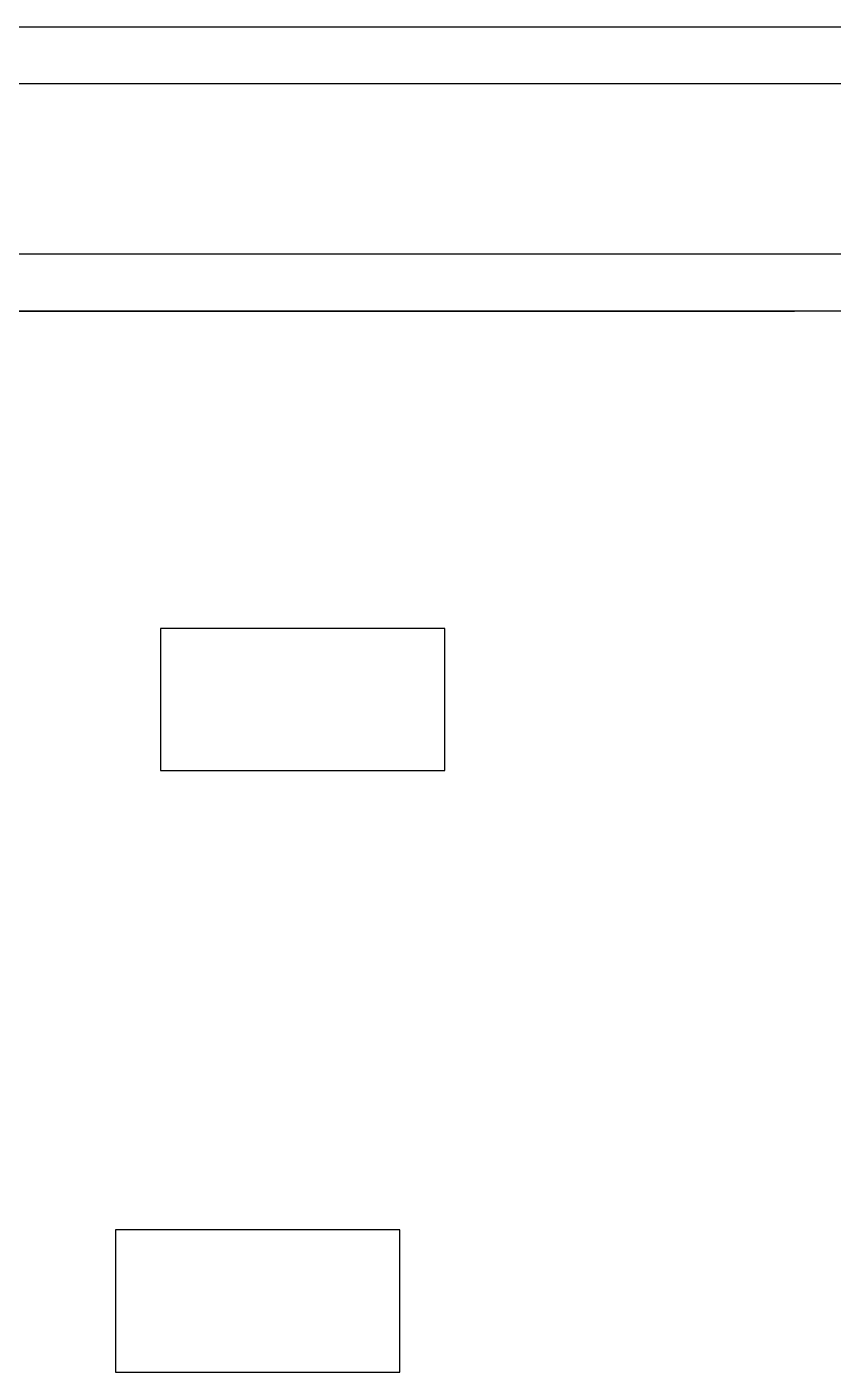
# Model space of a CAD drawing. Extents: x -19 to 297, y 0 to 420.
# Drawn here: x 133.17 to 140.26, y 216.44 to 228.27 of the extents above; entities that cross this region are included whole.
import ezdxf

# ---------------------------------------------------------------- set-up
doc = ezdxf.new("R2010")
doc.units = 0
doc.header["$MEASUREMENT"] = 0
doc.linetypes.add('K5LT_BASIC', pattern=[0])
doc.layers.add('Системный слой', color=7, linetype='Continuous')

# ---------------------------------------------------------------- blocks, each defined once
blk = doc.blocks.new('*U')
at = {"layer": 'Системный слой', "color": 5, "linetype": 'K5LT_BASIC'}
for p, q in [((136.842, 222.978), (134.342, 222.978)), ((134.342, 222.978), (134.342, 221.728)), ((136.842, 221.728), (136.842, 222.978)), ((134.342, 221.728), (136.842, 221.728)), ((136.445, 217.686), (133.945, 217.686)), ((133.945, 217.686), (133.945, 216.436)), ((136.445, 216.436), (136.445, 217.686)), ((133.945, 216.436), (136.445, 216.436))]:
    blk.add_line(p, q, dxfattribs=at)

msp = doc.modelspace()

# ---------------------------------------------------------------- linework, layer by layer
at = {"layer": 'Системный слой', "color": 5, "linetype": 'K5LT_BASIC'}
for p, q in [((120.592, 228.269), (145.696, 228.269)), ((145.196, 227.769), (121.092, 227.769)), ((145.196, 226.269), (121.092, 226.269)), ((155.917, 225.769), (124.416, 225.769)), ((132.417, 225.769), (139.917, 225.769))]:
    msp.add_line(p, q, dxfattribs=at)

# ---------------------------------------------------------------- block references
at = {"layer": 'Системный слой'}
msp.add_blockref('*U', (0, 0), dxfattribs=at)
msp.add_blockref('*U', (0, 0), dxfattribs=at)
msp.add_blockref('*U', (0, 0), dxfattribs=at)
msp.add_blockref('*U', (0, 0), dxfattribs=at)
msp.add_blockref('*U', (0, 0), dxfattribs=at)
msp.add_blockref('*U', (0, 0), dxfattribs=at)
msp.add_blockref('*U', (0, 0), dxfattribs=at)
msp.add_blockref('*U', (0, 0), dxfattribs=at)
msp.add_blockref('*U', (0, 0), dxfattribs=at)
msp.add_blockref('*U', (0, 0), dxfattribs=at)
msp.add_blockref('*U', (0, 0), dxfattribs=at)
msp.add_blockref('*U', (0, 0), dxfattribs=at)
msp.add_blockref('*U', (0, 0), dxfattribs=at)
msp.add_blockref('*U', (0, 0), dxfattribs=at)
msp.add_blockref('*U', (0, 0), dxfattribs=at)
msp.add_blockref('*U', (0, 0), dxfattribs=at)
msp.add_blockref('*U', (0, 0), dxfattribs=at)
msp.add_blockref('*U', (0, 0), dxfattribs=at)
msp.add_blockref('*U', (0, 0), dxfattribs=at)
msp.add_blockref('*U', (0, 0), dxfattribs=at)
msp.add_blockref('*U', (0, 0), dxfattribs=at)
msp.add_blockref('*U', (0, 0), dxfattribs=at)
msp.add_blockref('*U', (0, 0), dxfattribs=at)
msp.add_blockref('*U', (0, 0), dxfattribs=at)
msp.add_blockref('*U', (0, 0), dxfattribs=at)
msp.add_blockref('*U', (0, 0), dxfattribs=at)
msp.add_blockref('*U', (0, 0), dxfattribs=at)
msp.add_blockref('*U', (0, 0), dxfattribs=at)
msp.add_blockref('*U', (0, 0), dxfattribs=at)
msp.add_blockref('*U', (0, 0), dxfattribs=at)
msp.add_blockref('*U', (0, 0), dxfattribs=at)
msp.add_blockref('*U', (0, 0), dxfattribs=at)
msp.add_blockref('*U', (0, 0), dxfattribs=at)
msp.add_blockref('*U', (0, 0), dxfattribs=at)
msp.add_blockref('*U', (0, 0), dxfattribs=at)
msp.add_blockref('*U', (0, 0), dxfattribs=at)
msp.add_blockref('*U', (0, 0), dxfattribs=at)
msp.add_blockref('*U', (0, 0), dxfattribs=at)
msp.add_blockref('*U', (0, 0), dxfattribs=at)
msp.add_blockref('*U', (0, 0), dxfattribs=at)
msp.add_blockref('*U', (0, 0), dxfattribs=at)
msp.add_blockref('*U', (0, 0), dxfattribs=at)
msp.add_blockref('*U', (0, 0), dxfattribs=at)
msp.add_blockref('*U', (0, 0), dxfattribs=at)
msp.add_blockref('*U', (0, 0), dxfattribs=at)
msp.add_blockref('*U', (0, 0), dxfattribs=at)
msp.add_blockref('*U', (0, 0), dxfattribs=at)
msp.add_blockref('*U', (0, 0), dxfattribs=at)
msp.add_blockref('*U', (0, 0), dxfattribs=at)
msp.add_blockref('*U', (0, 0), dxfattribs=at)
msp.add_blockref('*U', (0, 0), dxfattribs=at)
msp.add_blockref('*U', (0, 0), dxfattribs=at)
msp.add_blockref('*U', (0, 0), dxfattribs=at)
msp.add_blockref('*U', (0, 0), dxfattribs=at)
msp.add_blockref('*U', (0, 0), dxfattribs=at)
msp.add_blockref('*U', (0, 0), dxfattribs=at)
msp.add_blockref('*U', (0, 0), dxfattribs=at)
msp.add_blockref('*U', (0, 0), dxfattribs=at)
msp.add_blockref('*U', (0, 0), dxfattribs=at)
msp.add_blockref('*U', (0, 0), dxfattribs=at)
msp.add_blockref('*U', (0, 0), dxfattribs=at)
msp.add_blockref('*U', (0, 0), dxfattribs=at)
msp.add_blockref('*U', (0, 0), dxfattribs=at)
msp.add_blockref('*U', (0, 0), dxfattribs=at)
msp.add_blockref('*U', (0, 0), dxfattribs=at)
msp.add_blockref('*U', (0, 0), dxfattribs=at)
msp.add_blockref('*U', (0, 0), dxfattribs=at)
msp.add_blockref('*U', (0, 0), dxfattribs=at)
msp.add_blockref('*U', (0, 0), dxfattribs=at)
msp.add_blockref('*U', (0, 0), dxfattribs=at)
msp.add_blockref('*U', (0, 0), dxfattribs=at)
msp.add_blockref('*U', (0, 0), dxfattribs=at)
msp.add_blockref('*U', (0, 0), dxfattribs=at)
msp.add_blockref('*U', (0, 0), dxfattribs=at)
msp.add_blockref('*U', (0, 0), dxfattribs=at)
msp.add_blockref('*U', (0, 0), dxfattribs=at)
msp.add_blockref('*U', (0, 0), dxfattribs=at)
msp.add_blockref('*U', (0, 0), dxfattribs=at)
msp.add_blockref('*U', (0, 0), dxfattribs=at)
msp.add_blockref('*U', (0, 0), dxfattribs=at)
msp.add_blockref('*U', (0, 0), dxfattribs=at)
msp.add_blockref('*U', (0, 0), dxfattribs=at)
msp.add_blockref('*U', (0, 0), dxfattribs=at)
msp.add_blockref('*U', (0, 0), dxfattribs=at)
msp.add_blockref('*U', (0, 0), dxfattribs=at)
msp.add_blockref('*U', (0, 0), dxfattribs=at)
msp.add_blockref('*U', (0, 0), dxfattribs=at)
msp.add_blockref('*U', (0, 0), dxfattribs=at)
msp.add_blockref('*U', (0, 0), dxfattribs=at)
msp.add_blockref('*U', (0, 0), dxfattribs=at)
msp.add_blockref('*U', (0, 0), dxfattribs=at)
msp.add_blockref('*U', (0, 0), dxfattribs=at)
msp.add_blockref('*U', (0, 0), dxfattribs=at)
msp.add_blockref('*U', (0, 0), dxfattribs=at)
msp.add_blockref('*U', (0, 0), dxfattribs=at)
msp.add_blockref('*U', (0, 0), dxfattribs=at)
msp.add_blockref('*U', (0, 0), dxfattribs=at)
msp.add_blockref('*U', (0, 0), dxfattribs=at)
msp.add_blockref('*U', (0, 0), dxfattribs=at)
msp.add_blockref('*U', (0, 0), dxfattribs=at)
msp.add_blockref('*U', (0, 0), dxfattribs=at)
msp.add_blockref('*U', (0, 0), dxfattribs=at)
msp.add_blockref('*U', (0, 0), dxfattribs=at)
msp.add_blockref('*U', (0, 0), dxfattribs=at)
msp.add_blockref('*U', (0, 0), dxfattribs=at)
msp.add_blockref('*U', (0, 0), dxfattribs=at)
msp.add_blockref('*U', (0, 0), dxfattribs=at)
msp.add_blockref('*U', (0, 0), dxfattribs=at)
msp.add_blockref('*U', (0, 0), dxfattribs=at)
msp.add_blockref('*U', (0, 0), dxfattribs=at)
msp.add_blockref('*U', (0, 0), dxfattribs=at)
msp.add_blockref('*U', (0, 0), dxfattribs=at)
msp.add_blockref('*U', (0, 0), dxfattribs=at)
msp.add_blockref('*U', (0, 0), dxfattribs=at)
msp.add_blockref('*U', (0, 0), dxfattribs=at)
msp.add_blockref('*U', (0, 0), dxfattribs=at)
msp.add_blockref('*U', (0, 0), dxfattribs=at)
msp.add_blockref('*U', (0, 0), dxfattribs=at)
msp.add_blockref('*U', (0, 0), dxfattribs=at)
msp.add_blockref('*U', (0, 0), dxfattribs=at)
msp.add_blockref('*U', (0, 0), dxfattribs=at)
msp.add_blockref('*U', (0, 0), dxfattribs=at)
msp.add_blockref('*U', (0, 0), dxfattribs=at)
msp.add_blockref('*U', (0, 0), dxfattribs=at)
msp.add_blockref('*U', (0, 0), dxfattribs=at)
msp.add_blockref('*U', (0, 0), dxfattribs=at)
msp.add_blockref('*U', (0, 0), dxfattribs=at)
msp.add_blockref('*U', (0, 0), dxfattribs=at)
msp.add_blockref('*U', (0, 0), dxfattribs=at)
msp.add_blockref('*U', (0, 0), dxfattribs=at)
msp.add_blockref('*U', (0, 0), dxfattribs=at)
msp.add_blockref('*U', (0, 0), dxfattribs=at)
msp.add_blockref('*U', (0, 0), dxfattribs=at)
msp.add_blockref('*U', (0, 0), dxfattribs=at)
msp.add_blockref('*U', (0, 0), dxfattribs=at)
msp.add_blockref('*U', (0, 0), dxfattribs=at)
msp.add_blockref('*U', (0, 0), dxfattribs=at)
msp.add_blockref('*U', (0, 0), dxfattribs=at)
msp.add_blockref('*U', (0, 0), dxfattribs=at)
msp.add_blockref('*U', (0, 0), dxfattribs=at)
msp.add_blockref('*U', (0, 0), dxfattribs=at)
msp.add_blockref('*U', (0, 0), dxfattribs=at)
msp.add_blockref('*U', (0, 0), dxfattribs=at)
msp.add_blockref('*U', (0, 0), dxfattribs=at)
msp.add_blockref('*U', (0, 0), dxfattribs=at)
msp.add_blockref('*U', (0, 0), dxfattribs=at)
msp.add_blockref('*U', (0, 0), dxfattribs=at)
msp.add_blockref('*U', (0, 0), dxfattribs=at)
msp.add_blockref('*U', (0, 0), dxfattribs=at)
msp.add_blockref('*U', (0, 0), dxfattribs=at)
msp.add_blockref('*U', (0, 0), dxfattribs=at)
msp.add_blockref('*U', (0, 0), dxfattribs=at)
msp.add_blockref('*U', (0, 0), dxfattribs=at)
msp.add_blockref('*U', (0, 0), dxfattribs=at)
msp.add_blockref('*U', (0, 0), dxfattribs=at)
msp.add_blockref('*U', (0, 0), dxfattribs=at)
msp.add_blockref('*U', (0, 0), dxfattribs=at)
msp.add_blockref('*U', (0, 0), dxfattribs=at)
msp.add_blockref('*U', (0, 0), dxfattribs=at)
msp.add_blockref('*U', (0, 0), dxfattribs=at)
msp.add_blockref('*U', (0, 0), dxfattribs=at)
msp.add_blockref('*U', (0, 0), dxfattribs=at)
msp.add_blockref('*U', (0, 0), dxfattribs=at)
msp.add_blockref('*U', (0, 0), dxfattribs=at)
msp.add_blockref('*U', (0, 0), dxfattribs=at)
msp.add_blockref('*U', (0, 0), dxfattribs=at)
msp.add_blockref('*U', (0, 0), dxfattribs=at)
msp.add_blockref('*U', (0, 0), dxfattribs=at)
msp.add_blockref('*U', (0, 0), dxfattribs=at)
msp.add_blockref('*U', (0, 0), dxfattribs=at)
msp.add_blockref('*U', (0, 0), dxfattribs=at)
msp.add_blockref('*U', (0, 0), dxfattribs=at)
msp.add_blockref('*U', (0, 0), dxfattribs=at)
msp.add_blockref('*U', (0, 0), dxfattribs=at)
msp.add_blockref('*U', (0, 0), dxfattribs=at)
msp.add_blockref('*U', (0, 0), dxfattribs=at)
msp.add_blockref('*U', (0, 0), dxfattribs=at)
msp.add_blockref('*U', (0, 0), dxfattribs=at)
msp.add_blockref('*U', (0, 0), dxfattribs=at)
msp.add_blockref('*U', (0, 0), dxfattribs=at)
msp.add_blockref('*U', (0, 0), dxfattribs=at)
msp.add_blockref('*U', (0, 0), dxfattribs=at)
msp.add_blockref('*U', (0, 0), dxfattribs=at)
msp.add_blockref('*U', (0, 0), dxfattribs=at)
msp.add_blockref('*U', (0, 0), dxfattribs=at)
msp.add_blockref('*U', (0, 0), dxfattribs=at)
msp.add_blockref('*U', (0, 0), dxfattribs=at)
msp.add_blockref('*U', (0, 0), dxfattribs=at)
msp.add_blockref('*U', (0, 0), dxfattribs=at)
msp.add_blockref('*U', (0, 0), dxfattribs=at)
msp.add_blockref('*U', (0, 0), dxfattribs=at)
msp.add_blockref('*U', (0, 0), dxfattribs=at)
msp.add_blockref('*U', (0, 0), dxfattribs=at)
msp.add_blockref('*U', (0, 0), dxfattribs=at)
msp.add_blockref('*U', (0, 0), dxfattribs=at)
msp.add_blockref('*U', (0, 0), dxfattribs=at)
msp.add_blockref('*U', (0, 0), dxfattribs=at)
msp.add_blockref('*U', (0, 0), dxfattribs=at)
msp.add_blockref('*U', (0, 0), dxfattribs=at)
msp.add_blockref('*U', (0, 0), dxfattribs=at)
msp.add_blockref('*U', (0, 0), dxfattribs=at)
msp.add_blockref('*U', (0, 0), dxfattribs=at)
msp.add_blockref('*U', (0, 0), dxfattribs=at)
msp.add_blockref('*U', (0, 0), dxfattribs=at)
msp.add_blockref('*U', (0, 0), dxfattribs=at)
msp.add_blockref('*U', (0, 0), dxfattribs=at)
msp.add_blockref('*U', (0, 0), dxfattribs=at)
msp.add_blockref('*U', (0, 0), dxfattribs=at)
msp.add_blockref('*U', (0, 0), dxfattribs=at)
msp.add_blockref('*U', (0, 0), dxfattribs=at)
msp.add_blockref('*U', (0, 0), dxfattribs=at)
msp.add_blockref('*U', (0, 0), dxfattribs=at)
msp.add_blockref('*U', (0, 0), dxfattribs=at)
msp.add_blockref('*U', (0, 0), dxfattribs=at)
msp.add_blockref('*U', (0, 0), dxfattribs=at)
msp.add_blockref('*U', (0, 0), dxfattribs=at)
msp.add_blockref('*U', (0, 0), dxfattribs=at)
msp.add_blockref('*U', (0, 0), dxfattribs=at)
msp.add_blockref('*U', (0, 0), dxfattribs=at)
msp.add_blockref('*U', (0, 0), dxfattribs=at)
msp.add_blockref('*U', (0, 0), dxfattribs=at)
msp.add_blockref('*U', (0, 0), dxfattribs=at)
msp.add_blockref('*U', (0, 0), dxfattribs=at)
msp.add_blockref('*U', (0, 0), dxfattribs=at)
msp.add_blockref('*U', (0, 0), dxfattribs=at)
msp.add_blockref('*U', (0, 0), dxfattribs=at)
msp.add_blockref('*U', (0, 0), dxfattribs=at)
msp.add_blockref('*U', (0, 0), dxfattribs=at)
msp.add_blockref('*U', (0, 0), dxfattribs=at)
msp.add_blockref('*U', (0, 0), dxfattribs=at)
msp.add_blockref('*U', (0, 0), dxfattribs=at)
msp.add_blockref('*U', (0, 0), dxfattribs=at)
msp.add_blockref('*U', (0, 0), dxfattribs=at)
msp.add_blockref('*U', (0, 0), dxfattribs=at)
msp.add_blockref('*U', (0, 0), dxfattribs=at)
msp.add_blockref('*U', (0, 0), dxfattribs=at)
msp.add_blockref('*U', (0, 0), dxfattribs=at)
msp.add_blockref('*U', (0, 0), dxfattribs=at)
msp.add_blockref('*U', (0, 0), dxfattribs=at)
msp.add_blockref('*U', (0, 0), dxfattribs=at)
msp.add_blockref('*U', (0, 0), dxfattribs=at)
msp.add_blockref('*U', (0, 0), dxfattribs=at)
msp.add_blockref('*U', (0, 0), dxfattribs=at)
msp.add_blockref('*U', (0, 0), dxfattribs=at)
msp.add_blockref('*U', (0, 0), dxfattribs=at)
msp.add_blockref('*U', (0, 0), dxfattribs=at)
msp.add_blockref('*U', (0, 0), dxfattribs=at)
msp.add_blockref('*U', (0, 0), dxfattribs=at)
msp.add_blockref('*U', (0, 0), dxfattribs=at)
msp.add_blockref('*U', (0, 0), dxfattribs=at)
msp.add_blockref('*U', (0, 0), dxfattribs=at)
msp.add_blockref('*U', (0, 0), dxfattribs=at)
msp.add_blockref('*U', (0, 0), dxfattribs=at)
msp.add_blockref('*U', (0, 0), dxfattribs=at)
msp.add_blockref('*U', (0, 0), dxfattribs=at)
msp.add_blockref('*U', (0, 0), dxfattribs=at)
msp.add_blockref('*U', (0, 0), dxfattribs=at)
msp.add_blockref('*U', (0, 0), dxfattribs=at)
msp.add_blockref('*U', (0, 0), dxfattribs=at)
msp.add_blockref('*U', (0, 0), dxfattribs=at)
msp.add_blockref('*U', (0, 0), dxfattribs=at)
msp.add_blockref('*U', (0, 0), dxfattribs=at)
msp.add_blockref('*U', (0, 0), dxfattribs=at)
msp.add_blockref('*U', (0, 0), dxfattribs=at)
msp.add_blockref('*U', (0, 0), dxfattribs=at)
msp.add_blockref('*U', (0, 0), dxfattribs=at)
msp.add_blockref('*U', (0, 0), dxfattribs=at)
msp.add_blockref('*U', (0, 0), dxfattribs=at)
msp.add_blockref('*U', (0, 0), dxfattribs=at)
msp.add_blockref('*U', (0, 0), dxfattribs=at)
msp.add_blockref('*U', (0, 0), dxfattribs=at)
msp.add_blockref('*U', (0, 0), dxfattribs=at)
msp.add_blockref('*U', (0, 0), dxfattribs=at)
msp.add_blockref('*U', (0, 0), dxfattribs=at)
msp.add_blockref('*U', (0, 0), dxfattribs=at)
msp.add_blockref('*U', (0, 0), dxfattribs=at)
msp.add_blockref('*U', (0, 0), dxfattribs=at)
msp.add_blockref('*U', (0, 0), dxfattribs=at)
msp.add_blockref('*U', (0, 0), dxfattribs=at)
msp.add_blockref('*U', (0, 0), dxfattribs=at)
msp.add_blockref('*U', (0, 0), dxfattribs=at)
msp.add_blockref('*U', (0, 0), dxfattribs=at)
msp.add_blockref('*U', (0, 0), dxfattribs=at)
msp.add_blockref('*U', (0, 0), dxfattribs=at)
msp.add_blockref('*U', (0, 0), dxfattribs=at)
msp.add_blockref('*U', (0, 0), dxfattribs=at)
msp.add_blockref('*U', (0, 0), dxfattribs=at)
msp.add_blockref('*U', (0, 0), dxfattribs=at)
msp.add_blockref('*U', (0, 0), dxfattribs=at)
msp.add_blockref('*U', (0, 0), dxfattribs=at)
msp.add_blockref('*U', (0, 0), dxfattribs=at)
msp.add_blockref('*U', (0, 0), dxfattribs=at)
msp.add_blockref('*U', (0, 0), dxfattribs=at)
msp.add_blockref('*U', (0, 0), dxfattribs=at)
msp.add_blockref('*U', (0, 0), dxfattribs=at)
msp.add_blockref('*U', (0, 0), dxfattribs=at)
msp.add_blockref('*U', (0, 0), dxfattribs=at)
msp.add_blockref('*U', (0, 0), dxfattribs=at)
msp.add_blockref('*U', (0, 0), dxfattribs=at)
msp.add_blockref('*U', (0, 0), dxfattribs=at)
msp.add_blockref('*U', (0, 0), dxfattribs=at)
msp.add_blockref('*U', (0, 0), dxfattribs=at)
msp.add_blockref('*U', (0, 0), dxfattribs=at)
msp.add_blockref('*U', (0, 0), dxfattribs=at)
msp.add_blockref('*U', (0, 0), dxfattribs=at)
msp.add_blockref('*U', (0, 0), dxfattribs=at)
msp.add_blockref('*U', (0, 0), dxfattribs=at)
msp.add_blockref('*U', (0, 0), dxfattribs=at)
msp.add_blockref('*U', (0, 0), dxfattribs=at)
msp.add_blockref('*U', (0, 0), dxfattribs=at)
msp.add_blockref('*U', (0, 0), dxfattribs=at)
msp.add_blockref('*U', (0, 0), dxfattribs=at)
msp.add_blockref('*U', (0, 0), dxfattribs=at)
msp.add_blockref('*U', (0, 0), dxfattribs=at)
msp.add_blockref('*U', (0, 0), dxfattribs=at)
msp.add_blockref('*U', (0, 0), dxfattribs=at)
msp.add_blockref('*U', (0, 0), dxfattribs=at)
msp.add_blockref('*U', (0, 0), dxfattribs=at)
msp.add_blockref('*U', (0, 0), dxfattribs=at)
msp.add_blockref('*U', (0, 0), dxfattribs=at)
msp.add_blockref('*U', (0, 0), dxfattribs=at)
msp.add_blockref('*U', (0, 0), dxfattribs=at)
msp.add_blockref('*U', (0, 0), dxfattribs=at)
msp.add_blockref('*U', (0, 0), dxfattribs=at)
msp.add_blockref('*U', (0, 0), dxfattribs=at)
msp.add_blockref('*U', (0, 0), dxfattribs=at)
msp.add_blockref('*U', (0, 0), dxfattribs=at)
msp.add_blockref('*U', (0, 0), dxfattribs=at)
msp.add_blockref('*U', (0, 0), dxfattribs=at)
msp.add_blockref('*U', (0, 0), dxfattribs=at)
msp.add_blockref('*U', (0, 0), dxfattribs=at)
msp.add_blockref('*U', (0, 0), dxfattribs=at)
msp.add_blockref('*U', (0, 0), dxfattribs=at)
msp.add_blockref('*U', (0, 0), dxfattribs=at)
msp.add_blockref('*U', (0, 0), dxfattribs=at)
msp.add_blockref('*U', (0, 0), dxfattribs=at)
msp.add_blockref('*U', (0, 0), dxfattribs=at)
msp.add_blockref('*U', (0, 0), dxfattribs=at)
msp.add_blockref('*U', (0, 0), dxfattribs=at)
msp.add_blockref('*U', (0, 0), dxfattribs=at)
msp.add_blockref('*U', (0, 0), dxfattribs=at)
msp.add_blockref('*U', (0, 0), dxfattribs=at)
msp.add_blockref('*U', (0, 0), dxfattribs=at)
msp.add_blockref('*U', (0, 0), dxfattribs=at)
msp.add_blockref('*U', (0, 0), dxfattribs=at)
msp.add_blockref('*U', (0, 0), dxfattribs=at)
msp.add_blockref('*U', (0, 0), dxfattribs=at)
msp.add_blockref('*U', (0, 0), dxfattribs=at)
msp.add_blockref('*U', (0, 0), dxfattribs=at)
msp.add_blockref('*U', (0, 0), dxfattribs=at)
msp.add_blockref('*U', (0, 0), dxfattribs=at)
msp.add_blockref('*U', (0, 0), dxfattribs=at)
msp.add_blockref('*U', (0, 0), dxfattribs=at)
msp.add_blockref('*U', (0, 0), dxfattribs=at)
msp.add_blockref('*U', (0, 0), dxfattribs=at)
msp.add_blockref('*U', (0, 0), dxfattribs=at)
msp.add_blockref('*U', (0, 0), dxfattribs=at)
msp.add_blockref('*U', (0, 0), dxfattribs=at)
msp.add_blockref('*U', (0, 0), dxfattribs=at)
msp.add_blockref('*U', (0, 0), dxfattribs=at)
msp.add_blockref('*U', (0, 0), dxfattribs=at)
msp.add_blockref('*U', (0, 0), dxfattribs=at)
msp.add_blockref('*U', (0, 0), dxfattribs=at)
msp.add_blockref('*U', (0, 0), dxfattribs=at)
msp.add_blockref('*U', (0, 0), dxfattribs=at)
msp.add_blockref('*U', (0, 0), dxfattribs=at)
msp.add_blockref('*U', (0, 0), dxfattribs=at)
msp.add_blockref('*U', (0, 0), dxfattribs=at)
msp.add_blockref('*U', (0, 0), dxfattribs=at)
msp.add_blockref('*U', (0, 0), dxfattribs=at)
msp.add_blockref('*U', (0, 0), dxfattribs=at)
msp.add_blockref('*U', (0, 0), dxfattribs=at)
msp.add_blockref('*U', (0, 0), dxfattribs=at)
msp.add_blockref('*U', (0, 0), dxfattribs=at)
msp.add_blockref('*U', (0, 0), dxfattribs=at)
msp.add_blockref('*U', (0, 0), dxfattribs=at)
msp.add_blockref('*U', (0, 0), dxfattribs=at)
msp.add_blockref('*U', (0, 0), dxfattribs=at)
msp.add_blockref('*U', (0, 0), dxfattribs=at)
msp.add_blockref('*U', (0, 0), dxfattribs=at)
msp.add_blockref('*U', (0, 0), dxfattribs=at)
msp.add_blockref('*U', (0, 0), dxfattribs=at)
msp.add_blockref('*U', (0, 0), dxfattribs=at)
msp.add_blockref('*U', (0, 0), dxfattribs=at)
msp.add_blockref('*U', (0, 0), dxfattribs=at)
msp.add_blockref('*U', (0, 0), dxfattribs=at)
msp.add_blockref('*U', (0, 0), dxfattribs=at)
msp.add_blockref('*U', (0, 0), dxfattribs=at)
msp.add_blockref('*U', (0, 0), dxfattribs=at)
msp.add_blockref('*U', (0, 0), dxfattribs=at)
msp.add_blockref('*U', (0, 0), dxfattribs=at)
msp.add_blockref('*U', (0, 0), dxfattribs=at)
msp.add_blockref('*U', (0, 0), dxfattribs=at)
msp.add_blockref('*U', (0, 0), dxfattribs=at)
msp.add_blockref('*U', (0, 0), dxfattribs=at)
msp.add_blockref('*U', (0, 0), dxfattribs=at)
msp.add_blockref('*U', (0, 0), dxfattribs=at)
msp.add_blockref('*U', (0, 0), dxfattribs=at)
msp.add_blockref('*U', (0, 0), dxfattribs=at)
msp.add_blockref('*U', (0, 0), dxfattribs=at)
msp.add_blockref('*U', (0, 0), dxfattribs=at)
msp.add_blockref('*U', (0, 0), dxfattribs=at)
msp.add_blockref('*U', (0, 0), dxfattribs=at)
msp.add_blockref('*U', (0, 0), dxfattribs=at)
msp.add_blockref('*U', (0, 0), dxfattribs=at)
msp.add_blockref('*U', (0, 0), dxfattribs=at)
msp.add_blockref('*U', (0, 0), dxfattribs=at)
msp.add_blockref('*U', (0, 0), dxfattribs=at)
msp.add_blockref('*U', (0, 0), dxfattribs=at)
msp.add_blockref('*U', (0, 0), dxfattribs=at)
msp.add_blockref('*U', (0, 0), dxfattribs=at)
msp.add_blockref('*U', (0, 0), dxfattribs=at)
msp.add_blockref('*U', (0, 0), dxfattribs=at)
msp.add_blockref('*U', (0, 0), dxfattribs=at)
msp.add_blockref('*U', (0, 0), dxfattribs=at)
msp.add_blockref('*U', (0, 0), dxfattribs=at)
msp.add_blockref('*U', (0, 0), dxfattribs=at)
msp.add_blockref('*U', (0, 0), dxfattribs=at)
msp.add_blockref('*U', (0, 0), dxfattribs=at)
msp.add_blockref('*U', (0, 0), dxfattribs=at)
msp.add_blockref('*U', (0, 0), dxfattribs=at)
msp.add_blockref('*U', (0, 0), dxfattribs=at)
msp.add_blockref('*U', (0, 0), dxfattribs=at)
msp.add_blockref('*U', (0, 0), dxfattribs=at)
msp.add_blockref('*U', (0, 0), dxfattribs=at)
msp.add_blockref('*U', (0, 0), dxfattribs=at)
msp.add_blockref('*U', (0, 0), dxfattribs=at)
msp.add_blockref('*U', (0, 0), dxfattribs=at)
msp.add_blockref('*U', (0, 0), dxfattribs=at)
msp.add_blockref('*U', (0, 0), dxfattribs=at)
msp.add_blockref('*U', (0, 0), dxfattribs=at)
msp.add_blockref('*U', (0, 0), dxfattribs=at)
msp.add_blockref('*U', (0, 0), dxfattribs=at)
msp.add_blockref('*U', (0, 0), dxfattribs=at)
msp.add_blockref('*U', (0, 0), dxfattribs=at)
msp.add_blockref('*U', (0, 0), dxfattribs=at)
msp.add_blockref('*U', (0, 0), dxfattribs=at)
msp.add_blockref('*U', (0, 0), dxfattribs=at)
msp.add_blockref('*U', (0, 0), dxfattribs=at)
msp.add_blockref('*U', (0, 0), dxfattribs=at)
msp.add_blockref('*U', (0, 0), dxfattribs=at)
msp.add_blockref('*U', (0, 0), dxfattribs=at)
msp.add_blockref('*U', (0, 0), dxfattribs=at)
msp.add_blockref('*U', (0, 0), dxfattribs=at)
msp.add_blockref('*U', (0, 0), dxfattribs=at)
msp.add_blockref('*U', (0, 0), dxfattribs=at)
msp.add_blockref('*U', (0, 0), dxfattribs=at)
msp.add_blockref('*U', (0, 0), dxfattribs=at)
msp.add_blockref('*U', (0, 0), dxfattribs=at)
msp.add_blockref('*U', (0, 0), dxfattribs=at)

doc.saveas('drawing.dxf')
